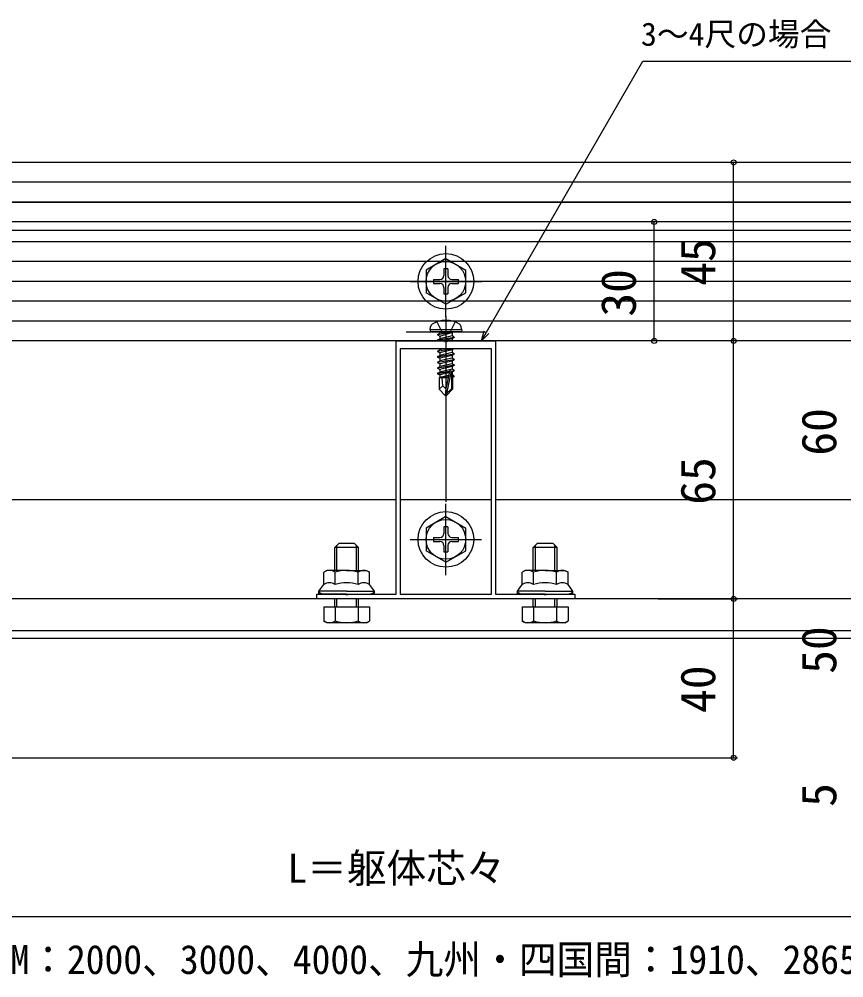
# Model space of a CAD drawing. Units: millimetres, scale not verified. Extents: x -525 to 525, y -785 to 780.
# Drawn here: x -145.5 to 62.3, y 69.7 to 311.3 of the extents above; entities that cross this region are included whole.
import ezdxf
from ezdxf.enums import TextEntityAlignment as Align

# ---------------------------------------------------------------- set-up
doc = ezdxf.new("R2010")
doc.units = ezdxf.units.MM
doc.header["$LTSCALE"] = 4
for name, color, linetype in [('0-2_YKK_11', 7, 'Continuous'), ('0-3_YKK_12', 2, 'Continuous'), ('0-4_YKK_13', 4, 'Continuous'), ('0-5_YKK_D', 6, 'Continuous')]:
    doc.layers.add(name, color=color, linetype=linetype)
doc.styles.add('ＭＳ ゴシック', font='')
doc.styles.get('ＭＳ ゴシック').set_extended_font_data('MS Gothic')

msp = doc.modelspace()

# ---------------------------------------------------------------- linework, layer by layer
at = {"layer": '0-2_YKK_11'}
for points in [[(-5.5, 165.203), (-70.5, 165.203), (-70.5, 166.403), (-63.458, 166.403), (-63.275, 166.283), (-62.725, 166.283), (-62.542, 166.403), (-50.5, 166.403), (-50.5, 230.203), (-38.458, 230.203), (-38.275, 230.083), (-37.725, 230.083), (-37.542, 230.203), (-25.5, 230.203), (-25.5, 166.403), (-13.458, 166.403), (-13.275, 166.283), (-12.725, 166.283), (-12.542, 166.403), (-5.5, 166.403)], [(-49.5, 228.203), (-49.5, 166.403), (-26.5, 166.403), (-26.5, 228.203)]]:
    msp.add_lwpolyline(points, close=True, dxfattribs=at)
at = {"layer": '0-3_YKK_12'}
for p, q in [((164.286, 275.203), (-249.5, 275.203)), ((163.98, 270.203), (-249.5, 270.203)), ((163.674, 265.203), (-215.5, 265.203)), ((124.5, 258.003), (-200, 258.003)), ((124.5, 235.203), (-200, 235.203)), ((-50.5, 190.203), (-250.5, 190.203)), ((-26.5, 190.203), (-49.5, 190.203)), ((174.5, 190.203), (-25.5, 190.203)), ((174.5, 165.203), (-250.5, 165.203)), ((174.5, 157.203), (-250.5, 157.203))]:
    msp.add_line(p, q, dxfattribs=at)
msp.add_lwpolyline([(174.5, 155.203), (-250.5, 155.203), (-250.5, 167.697)], dxfattribs=at)
at = {"layer": '0-4_YKK_13'}
for p, q in [((-249.5, 265.203), (163.674, 265.203)), ((167, 260.203), (-246.633, 260.203)), ((157, 260.203), (-233, 260.203)), ((157, 255.203), (-233, 255.203)), ((-38, 236.203), (-38, 254.203)), ((157, 250.203), (-233, 250.203)), ((-38, 250.953), (-43, 248.066)), ((-38, 250.953), (-33, 248.066)), ((-43, 248.066), (-43, 242.34)), ((-38.5, 248.353), (-38.5, 246.703)), ((-37.5, 248.353), (-38.5, 248.353)), ((-37.5, 248.353), (-37.5, 246.703)), ((-33, 242.34), (-33, 248.066)), ((157, 245.203), (-233, 245.203)), ((-47, 245.203), (-29, 245.203)), ((-41.15, 245.703), (-39.5, 245.703)), ((-41.15, 245.703), (-41.15, 244.703)), ((-41.15, 244.703), (-39.5, 244.703)), ((-36.5, 245.703), (-34.85, 245.703)), ((-36.5, 244.703), (-34.85, 244.703)), ((-34.85, 244.703), (-34.85, 245.703)), ((-38, 239.453), (-43, 242.34)), ((-38.5, 243.703), (-38.5, 242.053)), ((-38.5, 242.053), (-37.5, 242.053)), ((-38, 239.453), (-33, 242.34)), ((-37.5, 243.703), (-37.5, 242.053)), ((157, 240.203), (-233, 240.203)), ((157, 235.203), (-233, 235.203)), ((-38, 236.403), (-38, 215.503)), ((-48, 232.503), (-28, 232.503)), ((-42, 233.003), (-41.859, 233.805)), ((-34, 233.003), (-42, 233.003)), ((-42, 233.003), (-41.912, 232.503)), ((-34.088, 232.503), (-41.912, 232.503)), ((-40.1, 231.853), (-36.5, 232.453)), ((-36.5, 232.353), (-40.1, 231.753)), ((-40.1, 231.853), (-39.55, 232.17)), ((-36.5, 232.453), (-39.55, 232.17)), ((-39.55, 231.435), (-36.5, 232.353)), ((-39.55, 232.303), (-39.55, 232.17)), ((-36.5, 232.453), (-36.5, 232.353)), ((-36.45, 232.303), (-36.45, 231.47)), ((-34, 233.003), (-34.141, 233.805)), ((-34, 233.003), (-34.088, 232.503)), ((157, 230.203), (-233, 230.203)), ((-40.1, 231.853), (-40.1, 231.753)), ((-40.1, 231.853), (-40.1, 231.753)), ((-40.1, 231.753), (-39.55, 231.435)), ((-40.1, 230.453), (-35.9, 231.153)), ((-35.9, 231.053), (-40.1, 230.353)), ((-40.1, 230.453), (-39.55, 230.77)), ((-40.1, 230.453), (-40.1, 230.353)), ((-40.1, 230.353), (-39.84, 230.203)), ((-36.45, 231.47), (-39.55, 230.77)), ((-39.55, 231.435), (-39.55, 230.77)), ((-36.45, 230.735), (-38.809, 230.203)), ((-35.9, 231.153), (-36.45, 231.47)), ((-35.9, 231.053), (-36.45, 230.735)), ((-36.45, 230.735), (-36.45, 230.203)), ((-35.9, 231.153), (-35.9, 231.053)), ((-36.201, 228.203), (-40.1, 227.553)), ((-40.1, 227.653), (-36.801, 228.203)), ((-40.1, 227.653), (-39.55, 227.97)), ((-40.1, 227.653), (-40.1, 227.553)), ((-40.1, 227.553), (-39.55, 227.235)), ((-38.521, 228.203), (-39.55, 227.97)), ((-39.55, 228.203), (-39.55, 227.97)), ((-36.45, 227.27), (-39.55, 226.57)), ((-39.55, 227.235), (-39.55, 226.57)), ((-36.45, 227.935), (-36.45, 227.27)), ((-35.9, 226.953), (-36.45, 227.27)), ((-40.1, 226.253), (-35.9, 226.953)), ((-35.9, 226.853), (-40.1, 226.153)), ((-40.1, 226.253), (-39.55, 226.57)), ((-40.1, 226.253), (-40.1, 226.153)), ((-40.1, 226.153), (-39.55, 225.835)), ((-40.1, 224.853), (-35.9, 225.553)), ((-35.9, 225.453), (-40.1, 224.753)), ((-40.1, 224.853), (-39.55, 225.17)), ((-40.1, 224.853), (-40.1, 224.753)), ((-40.1, 224.753), (-39.55, 224.435)), ((-36.45, 225.87), (-39.55, 225.17)), ((-39.55, 225.835), (-39.55, 225.17)), ((-36.45, 226.535), (-36.45, 225.87)), ((-35.9, 225.553), (-36.45, 225.87)), ((-36.45, 225.135), (-36.45, 224.47)), ((-35.9, 226.953), (-35.9, 226.853)), ((-35.9, 225.553), (-35.9, 225.453)), ((-40.1, 223.453), (-35.9, 224.153)), ((-35.9, 224.053), (-40.1, 223.353)), ((-40.1, 223.453), (-39.55, 223.77)), ((-40.1, 223.453), (-40.1, 223.353)), ((-40.1, 223.353), (-39.55, 223.035)), ((-40.1, 222.053), (-37.074, 222.557)), ((-37.102, 222.453), (-40.1, 221.953)), ((-40.1, 222.053), (-39.55, 222.37)), ((-36.45, 224.47), (-39.55, 223.77)), ((-39.55, 224.435), (-39.55, 223.77)), ((-36.45, 223.07), (-39.55, 222.37)), ((-39.55, 223.035), (-39.55, 222.37)), ((-37.09, 222.51), (-38, 218.124)), ((-36.668, 222.625), (-37.85, 216.927)), ((-36.668, 222.625), (-35.9, 222.753)), ((-35.9, 222.653), (-36.613, 222.534)), ((-36.6, 222.455), (-36.6, 218.177)), ((-35.9, 224.153), (-36.45, 224.47)), ((-36.45, 223.735), (-36.45, 223.07)), ((-35.9, 222.753), (-36.45, 223.07)), ((-36.45, 222.335), (-36.45, 221.67)), ((-35.9, 224.153), (-35.9, 224.053)), ((-35.9, 222.753), (-35.9, 222.653)), ((-40.1, 222.053), (-40.1, 221.953)), ((-40.1, 221.953), (-39.55, 221.635)), ((-39.7, 220.903), (-39.55, 220.97)), ((-39.7, 220.903), (-39.7, 218.053)), ((-37.424, 220.903), (-39.7, 220.903)), ((-37.16, 222.175), (-39.55, 221.635)), ((-39.55, 221.635), (-39.55, 220.97)), ((-37.305, 221.478), (-39.55, 220.97)), ((-37.365, 221.186), (-39.083, 220.903)), ((-37.42, 220.919), (-37.504, 220.903)), ((-36.45, 221.67), (-36.603, 221.636)), ((-36, 221.411), (-36.6, 221.312)), ((-36, 221.195), (-36.6, 221.079)), ((-36.3, 220.903), (-36.6, 220.903)), ((-36, 221.411), (-36.45, 221.67)), ((-36, 221.195), (-36.3, 221.022)), ((-36.3, 221.022), (-36.3, 218.053)), ((-36, 221.411), (-36, 221.195)), ((-38.743, 218.856), (-39.7, 218.053)), ((-38.15, 216.503), (-39.7, 218.053)), ((-38, 218.124), (-38.15, 216.503)), ((-38, 218.124), (-38, 216.503)), ((-36.6, 218.177), (-37.85, 216.927)), ((-37.85, 216.503), (-36.3, 218.053)), ((-36.3, 218.053), (-36.6, 218.177)), ((-38.15, 216.503), (-37.85, 216.503)), ((-37.85, 216.927), (-37.85, 216.503)), ((-38, 171.203), (-38, 189.203)), ((-38, 185.953), (-43, 183.066)), ((-38, 185.953), (-33, 183.066)), ((-43, 183.066), (-43, 177.34)), ((-38.5, 183.353), (-38.5, 181.703)), ((-37.5, 183.353), (-38.5, 183.353)), ((-37.5, 183.353), (-37.5, 181.703)), ((-33, 177.34), (-33, 183.066)), ((-47, 180.203), (-29, 180.203)), ((-41.15, 180.703), (-39.5, 180.703)), ((-41.15, 180.703), (-41.15, 179.703)), ((-41.15, 179.703), (-39.5, 179.703)), ((-36.5, 180.703), (-34.85, 180.703)), ((-36.5, 179.703), (-34.85, 179.703)), ((-34.85, 179.703), (-34.85, 180.703)), ((-60, 178.203), (-66, 178.203)), ((-65.46, 172.403), (-65.46, 178.743)), ((-60.54, 172.403), (-60.54, 178.743)), ((-38, 174.453), (-43, 177.34)), ((-38.5, 178.703), (-38.5, 177.053)), ((-38.5, 177.053), (-37.5, 177.053)), ((-38, 174.453), (-33, 177.34)), ((-37.5, 178.703), (-37.5, 177.053)), ((-10, 178.203), (-16, 178.203)), ((-15.46, 172.403), (-15.46, 178.743)), ((-10.54, 172.403), (-10.54, 178.743)), ((-68, 172.403), (-68.774, 171.956)), ((-68.774, 168.803), (-68.774, 171.956)), ((-63, 172.403), (-68, 172.403)), ((-65.887, 168.803), (-65.887, 171.956)), ((-63, 172.403), (-58, 172.403)), ((-60.113, 168.803), (-60.113, 171.956)), ((-58, 172.403), (-57.226, 171.956)), ((-57.226, 168.803), (-57.226, 171.956)), ((-18, 172.403), (-18.774, 171.956)), ((-18.774, 168.803), (-18.774, 171.956)), ((-13, 172.403), (-18, 172.403)), ((-15.887, 168.803), (-15.887, 171.956)), ((-13, 172.403), (-8, 172.403)), ((-10.113, 168.803), (-10.113, 171.956)), ((-8, 172.403), (-7.226, 171.956)), ((-7.226, 168.803), (-7.226, 171.956)), ((-70, 166.403), (-70, 167.203)), ((-56, 166.403), (-56, 167.203)), ((-20, 166.403), (-20, 167.203)), ((-6, 166.403), (-6, 167.203)), ((-63, 166.403), (-70, 166.403)), ((-66, 163.203), (-66, 165.203)), ((-65.46, 163.203), (-65.46, 165.203)), ((-63, 166.403), (-56, 166.403)), ((-60.54, 163.203), (-60.54, 165.203)), ((-60, 163.203), (-60, 165.203)), ((-13, 166.403), (-20, 166.403)), ((-16, 163.203), (-16, 165.203)), ((-15.46, 163.203), (-15.46, 165.203)), ((-13, 166.403), (-6, 166.403)), ((-10.54, 163.203), (-10.54, 165.203)), ((-10, 163.203), (-10, 165.203)), ((-68.774, 163.203), (-68.774, 159.649)), ((-65.887, 163.203), (-65.887, 159.649)), ((-60.113, 163.203), (-60.113, 159.649)), ((-18.774, 163.203), (-18.774, 159.649)), ((-15.887, 163.203), (-15.887, 159.649)), ((-10.113, 163.203), (-10.113, 159.649)), ((-68, 159.203), (-68.774, 159.649)), ((-58, 159.203), (-57.226, 159.649)), ((-18, 159.203), (-18.774, 159.649)), ((-8, 159.203), (-7.226, 159.649)), ((-58, 159.203), (-68, 159.203)), ((-8, 159.203), (-18, 159.203))]:
    msp.add_line(p, q, dxfattribs=at)
for points in [[(-40.3, 234.982), (-39.145, 232.666), (-38, 232.057)], [(-35.7, 234.982), (-36.855, 232.666), (-38, 232.057)], [(-35.987, 228.203), (-36.45, 227.935), (-39.55, 227.235)], [(-35.9, 226.853), (-36.45, 226.535), (-39.55, 225.835)], [(-35.9, 225.453), (-36.45, 225.135), (-39.55, 224.435)], [(-35.9, 224.053), (-36.45, 223.735), (-39.55, 223.035)], [(-35.9, 222.653), (-36.45, 222.335), (-36.6, 222.302)], [(-38, 218.124), (-38.743, 218.856), (-38.9, 220.903)], [(-66, 172.403), (-66, 178.203), (-65, 179.203)], [(-60, 172.403), (-60, 178.203), (-61, 179.203), (-65, 179.203)], [(-16, 172.403), (-16, 178.203), (-15, 179.203)], [(-10, 172.403), (-10, 178.203), (-11, 179.203), (-15, 179.203)], [(-63, 167.203), (-70, 167.203), (-68.774, 168.803)], [(-63, 167.203), (-56, 167.203), (-57.226, 168.803)], [(-13, 167.203), (-20, 167.203), (-18.774, 168.803)], [(-13, 167.203), (-6, 167.203), (-7.226, 168.803)], [(-68.774, 163.203), (-57.226, 163.203), (-57.226, 159.649)], [(-18.774, 163.203), (-7.226, 163.203), (-7.226, 159.649)]]:
    msp.add_lwpolyline(points, dxfattribs=at)
for centre, radius in [((-38, 245.203), 7), ((-38, 245.203), 5), ((-38, 180.203), 7), ((-38, 180.203), 5)]:
    msp.add_circle(centre, radius, dxfattribs=at)
for centre, radius, start, end in [((-39.5, 246.703), 1, 270, 0), ((-36.5, 246.703), 1, 180, 270), ((-39.5, 243.703), 1, 0, 90), ((-36.5, 243.703), 1, 90, 180), ((-40.972, 233.649), 0.9, 122.05588, 170), ((-38, 228.903), 6.5, 57.94412, 122.05588), ((-35.028, 233.649), 0.9, 10, 57.94412), ((-39.75, 232.303), 0.2, 0, 90), ((-36.25, 232.303), 0.2, 90, 180), ((-36.848, 222.455), 0.248, 0, 167.19096), ((-39.5, 181.703), 1, 270, 0), ((-36.5, 181.703), 1, 180, 270), ((-39.5, 178.703), 1, 0, 90), ((-36.5, 178.703), 1, 90, 180), ((-67.33, 169.847), 2.556, 55.61575, 124.38425), ((-63, 162.849), 9.553, 90, 107.58795), ((-63, 162.849), 9.553, 72.41205, 90), ((-58.67, 169.847), 2.556, 55.61575, 124.38425), ((-17.33, 169.847), 2.556, 55.61575, 124.38425), ((-13, 162.849), 9.553, 90, 107.58795), ((-13, 162.849), 9.553, 72.41205, 90), ((-8.67, 169.847), 2.556, 55.61575, 124.38425), ((-67.33, 166.694), 2.556, 55.61575, 124.38425), ((-63, 159.696), 9.553, 90, 107.58795), ((-63, 159.696), 9.553, 72.41205, 90), ((-58.67, 166.694), 2.556, 55.61575, 124.38425), ((-17.33, 166.694), 2.556, 55.61575, 124.38425), ((-13, 159.696), 9.553, 90, 107.58795), ((-13, 159.696), 9.553, 72.41205, 90), ((-8.67, 166.694), 2.556, 55.61575, 124.38425), ((-67.33, 161.759), 2.556, 235.61575, 304.38425), ((-63, 168.756), 9.553, 252.41205, 287.58795), ((-58.67, 161.759), 2.556, 235.61575, 304.38425), ((-17.33, 161.759), 2.556, 235.61575, 304.38425), ((-13, 168.756), 9.553, 252.41205, 287.58795), ((-8.67, 161.759), 2.556, 235.61575, 304.38425)]:
    msp.add_arc(centre, radius, start, end, dxfattribs=at)
for centre, start_param, end_param in [((-68.5, 167.203), 3.1415927, 4.712389), ((-57.5, 167.203), 4.712389, 6.2831853), ((-18.5, 167.203), 3.1415927, 4.712389), ((-7.5, 167.203), 4.712389, 6.2831853)]:
    msp.add_ellipse(centre, major_axis=(1.5, 0), ratio=0.533333, start_param=start_param, end_param=end_param, dxfattribs=at)
at = {"layer": '0-5_YKK_D'}
for p, q in [((34.5, 230.203), (34.5, 275.203)), ((14.5, 230.203), (14.5, 260.203)), ((-38, 236.203), (-38, 189.703)), ((34.5, 165.203), (34.5, 230.203)), ((15.5, 165.203), (35.5, 165.203)), ((34.5, 125.203), (34.5, 165.203)), ((-249, 125.203), (35.5, 125.203)), ((-277.5, 85.203), (201.5, 85.203))]:
    msp.add_line(p, q, dxfattribs=at)
for points in [[(-29.056, 230.203), (-27.781, 232.411), (11.647, 300.703), (81.098, 300.703)], [(-27.189, 232.07), (-29.056, 230.203), (-28.373, 232.753)]]:
    msp.add_lwpolyline(points, dxfattribs=at)
for centre in [(34.5, 275.203), (14.5, 260.203), (14.5, 230.203), (34.5, 230.203), (34.5, 230.203), (34.5, 165.203), (34.5, 165.203), (34.5, 125.203)]:
    msp.add_circle(centre, 0.637, dxfattribs=at)

# ---------------------------------------------------------------- texts
at = {"layer": '0-5_YKK_D', "style": 'ＭＳ ゴシック'}
for s, height, p in [('3～4尺の場合', 5.865, (11.158, 302.819)), ('L＝躯体芯々', 7.331, (-77.943, 91.51))]:
    msp.add_text(s, height=height, dxfattribs=at).set_placement(p, align=Align.BOTTOM_LEFT)
for s, p in [('45', (32.5, 244.112)), ('30', (12.5, 236.339)), ('60', (63, 201.305)), ('65', (32.5, 188.941)), ('50', (63, 146.339)), ('40', (32.5, 136.476)), ('5', (63, 112.812))]:
    msp.add_text(s, height=8.798, rotation=90, dxfattribs=at).set_placement(p, align=Align.BOTTOM_LEFT)
at = {"layer": '0-5_YKK_D', "style": 'ＭＳ ゴシック', "width": 0.95}
msp.add_text('（関東間：1820、2730、3640、MM：2000、3000、4000、九州・四国間：1910、2865、3820）', height=7.331, dxfattribs=at).set_placement((-285.297, 68.498), align=Align.BOTTOM_LEFT)

doc.saveas('drawing.dxf')
